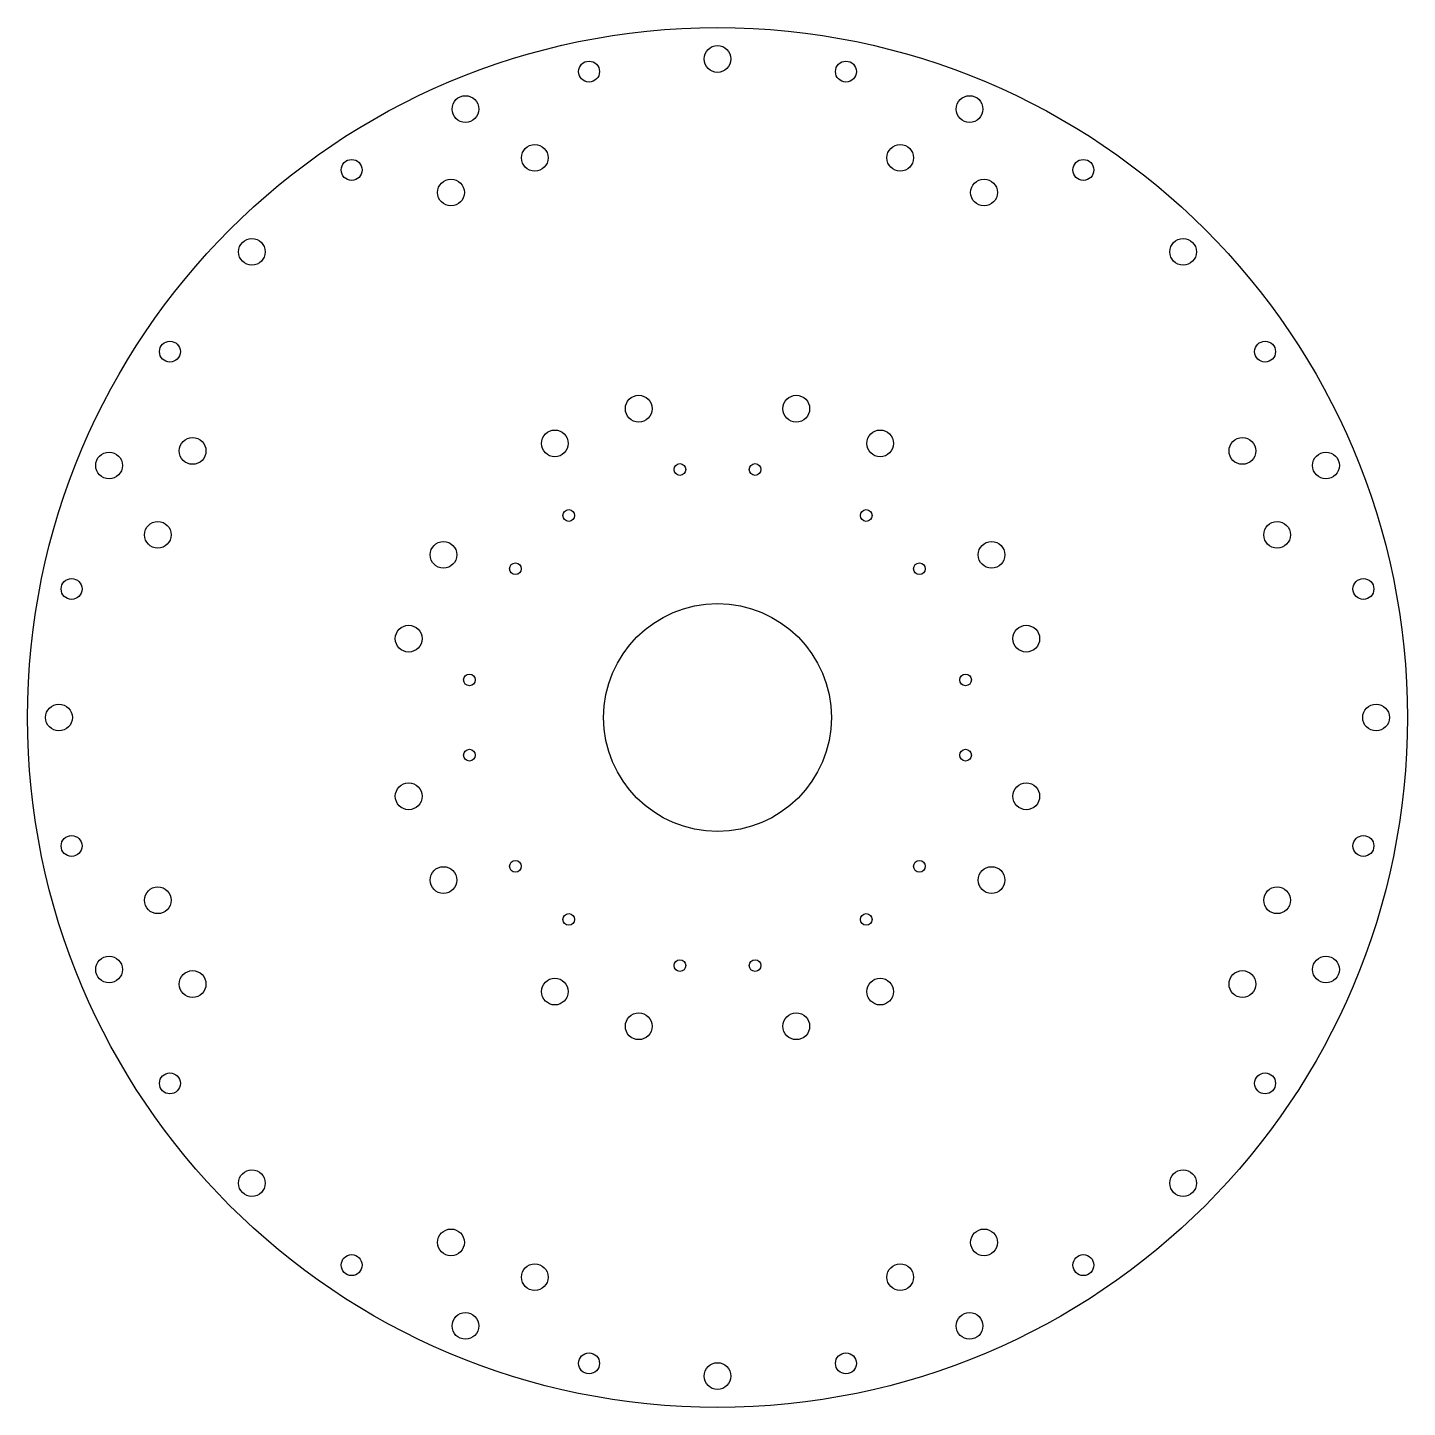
# Model space of a CAD drawing. Header units: millimetres. Extents: x 6 to 171, y 7 to 172.
import ezdxf

# ---------------------------------------------------------------- set-up
doc = ezdxf.new("R2010")
doc.units = ezdxf.units.MM

msp = doc.modelspace()

# ---------------------------------------------------------------- linework, layer by layer
at = {"color": 7, "linetype": 'Continuous', "lineweight": 25}
for centre, radius in [((88.99, 89.6), 82.5), ((88.99, 168.35), 1.6), ((73.63, 166.84), 1.25), ((104.35, 166.84), 1.25), ((58.85, 162.36), 1.6), ((119.13, 162.36), 1.6), ((67.14, 156.53), 1.6), ((110.84, 156.53), 1.6), ((45.24, 155.08), 1.25), ((132.74, 155.08), 1.25), ((57.12, 152.38), 1.6), ((120.86, 152.38), 1.6), ((33.31, 145.29), 1.6), ((144.67, 145.29), 1.6), ((23.51, 133.35), 1.25), ((154.47, 133.35), 1.25), ((79.57, 126.53), 1.6), ((98.41, 126.53), 1.6), ((69.54, 122.38), 1.6), ((108.44, 122.38), 1.6), ((26.22, 121.48), 1.6), ((151.76, 121.48), 1.6), ((16.23, 119.74), 1.6), ((161.75, 119.74), 1.6), ((84.49, 119.26), 0.7), ((93.49, 119.26), 0.7), ((71.2, 113.76), 0.7), ((106.78, 113.76), 0.7), ((22.06, 111.45), 1.6), ((155.91, 111.45), 1.6), ((56.22, 109.05), 1.6), ((121.76, 109.05), 1.6), ((64.83, 107.39), 0.7), ((113.14, 107.39), 0.7), ((11.75, 104.97), 1.25), ((166.23, 104.97), 1.25), ((88.99, 89.6), 13.62), ((52.06, 99.03), 1.6), ((125.91, 99.03), 1.6), ((59.33, 94.1), 0.7), ((118.65, 94.1), 0.7), ((10.24, 89.6), 1.6), ((167.74, 89.6), 1.6), ((59.33, 85.1), 0.7), ((118.65, 85.1), 0.7), ((52.06, 80.18), 1.6), ((125.91, 80.18), 1.6), ((11.75, 74.24), 1.25), ((166.23, 74.24), 1.25), ((56.22, 70.16), 1.6), ((64.83, 71.81), 0.7), ((113.14, 71.81), 0.7), ((121.76, 70.16), 1.6), ((22.06, 67.75), 1.6), ((155.91, 67.75), 1.6), ((71.2, 65.45), 0.7), ((106.78, 65.45), 0.7), ((16.23, 59.47), 1.6), ((161.75, 59.47), 1.6), ((84.49, 59.94), 0.7), ((93.49, 59.94), 0.7), ((26.22, 57.73), 1.6), ((69.54, 56.83), 1.6), ((108.44, 56.83), 1.6), ((151.76, 57.73), 1.6), ((79.57, 52.68), 1.6), ((98.41, 52.68), 1.6), ((23.51, 45.85), 1.25), ((154.47, 45.85), 1.25), ((33.31, 33.92), 1.6), ((144.67, 33.92), 1.6), ((57.12, 26.83), 1.6), ((120.86, 26.83), 1.6), ((45.24, 24.12), 1.25), ((132.74, 24.12), 1.25), ((67.14, 22.68), 1.6), ((110.84, 22.68), 1.6), ((58.85, 16.85), 1.6), ((119.13, 16.85), 1.6), ((73.63, 12.37), 1.25), ((104.35, 12.37), 1.25), ((88.99, 10.85), 1.6)]:
    msp.add_circle(centre, radius, dxfattribs=at)

doc.saveas('drawing.dxf')
